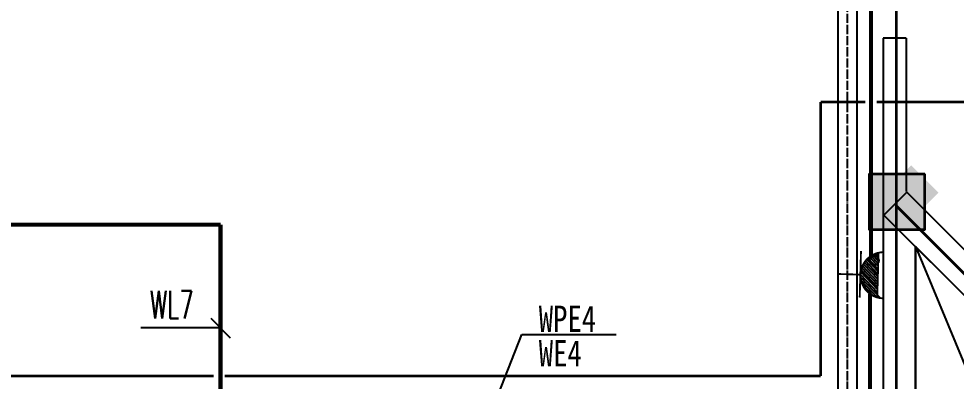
# Model space of a CAD drawing. Extents: x 815029915 to 815825525, y 579155098 to 579748855.
# Drawn here: x 815194584 to 815204740, y 579568592 to 579572519 of the extents above; entities that cross this region are included whole.
import ezdxf

# ---------------------------------------------------------------- set-up
doc = ezdxf.new("R2010")
doc.units = 0
doc.header["$LTSCALE"] = 100
doc.header["$MEASUREMENT"] = 0
doc.linetypes.add('DOTE', pattern=[2.42, 2, -0.2, 0.02, -0.2])
doc.linetypes.add('HIDDEN', pattern=[0.375, 0.25, -0.125])
for name, color, linetype in [('COLUMN', 9, 'Continuous'), ('GROUND', 2, 'Continuous'), ('PUB_HATCH', 8, 'Continuous'), ('WALL', 9, 'Continuous'), ('zm', 1, 'Continuous'), ('电-强电平面-标注', 3, 'Continuous'), ('电-强电平面-线缆', 3, 'Continuous'), ('电-接地防雷-接地线', 132, 'Continuous'), ('电-桥架', 4, 'Continuous'), ('设备-插座', 3, 'Continuous')]:
    doc.layers.add(name, color=color, linetype=linetype)
doc.layers.add('柱填充', color=9, linetype='Continuous', lineweight=18)
doc.layers.add('砼柱', color=2, linetype='Continuous', lineweight=35)
doc.styles.add('-黑体', font='', dxfattribs={"width": 0.8})
doc.styles.add('ELEC-DIM', font='simplex.shx', dxfattribs={"width": 0.6, "bigfont": 'HZTXT.shx'})
doc.styles.add('IDQSTYLE', font='txt.shx', dxfattribs={"width": 0.7, "bigfont": 'hztxt.shx'})
doc.styles.get("Standard").update_dxf_attribs({"font": 'gbenor.shx', "bigfont": 'gbcbig.shx'})
doc.styles.get('-黑体').set_extended_font_data('SimHei')
doc.linetypes.add('GDLine', pattern='A,1,-3,5.8,["|",Standard,S=4,R=-45,X=-1.407,Y=-0.7],-0.1,["|",Standard,S=4,R=-45,X=-1.407,Y=-0.7],-0.1,["|",Standard,S=4,R=-45,X=-1.407,Y=-0.7],-0.1,["|",Standard,S=4,R=-45,X=-1.407,Y=-0.7],-0.1,5.8,-3,1', length=20)

# ---------------------------------------------------------------- blocks, each defined once
blk = doc.blocks.new('*X51')
at = {"color": 0, "linetype": 'Continuous'}
for p, q in [((159.6, 156.77), (159.62, 156.79)), ((159.66, 156.55), (159.91, 156.79)), ((159.75, 156.35), (160.19, 156.79)), ((159.84, 156.17), (160.47, 156.79)), ((159.95, 155.99), (160.75, 156.79)), ((160.08, 155.83), (161.04, 156.79)), ((160.21, 155.68), (161.32, 156.79)), ((160.35, 155.55), (161.6, 156.79)), ((160.51, 155.42), (161.89, 156.79)), ((160.68, 155.3), (162.17, 156.79)), ((160.86, 155.2), (162.45, 156.79)), ((161.05, 155.11), (162.73, 156.79)), ((161.26, 155.03), (163.02, 156.79)), ((161.48, 154.98), (163.3, 156.79)), ((161.72, 154.93), (163.58, 156.79)), ((161.99, 154.92), (163.87, 156.79)), ((162.29, 154.93), (164.49, 157.14)), ((162.63, 155), (164.43, 156.79)), ((163.08, 155.16), (164.27, 156.35))]:
    blk.add_line(p, q, dxfattribs=at)
blk = doc.blocks.new('HC000134')
at = {"color": 0, "linetype": 'Continuous', "const_width": 0.2}
blk.add_lwpolyline([(-2.5, 5, 0.198912), (-1.77, 3.23, 0.198912), (0, 2.5, 0.198912), (1.77, 3.23, 0.198912), (2.5, 5)], format="xyb", dxfattribs=at)
for points in [[(-2.42, 4.38), (2.42, 4.38)], [(-2.55, 2.48), (2.48, 2.48)], [(0, 2.5), (0, 0)]]:
    blk.add_lwpolyline(points, dxfattribs=at)
at = {"color": 0, "linetype": 'Continuous'}
blk.add_blockref('*X51', (-162.01, -152.42), dxfattribs=at)
at = {"color": 0, "style": 'IDQSTYLE', "width": 0.7}
blk.add_attdef('PSFHATT', (4.5, 0), '', height=2.5, dxfattribs=at)

msp = doc.modelspace()

# ---------------------------------------------------------------- hatches: boundary and pattern name
at = {"layer": 'PUB_HATCH'}
msp.add_hatch(color=256, dxfattribs=at).paths.add_polyline_path([(815203954.7, 579570634.4), (815204251.6, 579570337.4), (815204548.6, 579570634.4), (815204251.6, 579570931.4)], flags=17)
at = {"layer": '柱填充', "lineweight": 18}
msp.add_hatch(color=250, dxfattribs=at).paths.add_polyline_path([(815204398.1, 579570835.3), (815203798.1, 579570835.3), (815203798.1, 579570235.3), (815204398.1, 579570235.3)])

# ---------------------------------------------------------------- linework, layer by layer
for p, q in [((815204298.1, 579560110.1), (815204298.1, 579570051.5)), ((815204298.1, 579570051.5), (815225886.9, 579548462.7))]:
    msp.add_line(p, q)
msp.add_circle((815203851.9, 579569898.2), 50)
at = {"layer": 'COLUMN'}
msp.add_lwpolyline([(815203798.1, 579570235.3), (815204398.1, 579570235.3), (815204398.1, 579570835.3), (815203798.1, 579570835.3)], close=True, dxfattribs=at)
at = {"layer": 'GROUND'}
msp.add_line((815204298.1, 579570051.5), (815205298.1, 579567637.3), dxfattribs=at)
msp.add_lwpolyline([(815204298.1, 579563610.1), (815204298.1, 579570051.5), (815225886.9, 579548462.7), (815223553.4, 579546129.3), (815232321.6, 579537361.2), (815241089.7, 579546129.3), (815237059.2, 579550159.8), (815243211, 579556311.6), (815218108.7, 579581413.9), (815214502.5, 579577807.7), (815206100, 579586210.1), (815204298.1, 579586210.1), (815204298.1, 579587710.1), (815188998.1, 579587710.1), (815188998.1, 579588610.1), (815182598.1, 579588610.1), (815182598.1, 579581710.1), (815176998.1, 579581710.1)], dxfattribs=at)
at = {"layer": 'WALL'}
for p, q in [((815203948.1, 579572310.1), (815203948.1, 579570534.4)), ((815204198.1, 579572310.1), (815204198.1, 579570646.5)), ((815203948.1, 579570896.5), (815203948.1, 579567110.1)), ((815203956.7, 579570392.9), (815204204.2, 579570640.4)), ((815218851.6, 579555993), (815204204.2, 579570640.4)), ((815218604.1, 579555745.5), (815203956.7, 579570392.9)), ((815204298.1, 579570051.5), (815204298.1, 579567110.1))]:
    msp.add_line(p, q, dxfattribs=at)
msp.add_lwpolyline([(815204198.1, 579572310.1), (815203948.1, 579572310.1)], dxfattribs=at)
at = {"layer": '电-强电平面-标注', "color": 1}
for p, q in [((815196663.9, 579569276.2), (815196876.1, 579569064)), ((815196579.4, 579569170.1), (815195908, 579569170.1)), ((815196770, 579569170.1), (815196579.4, 579569170.1)), ((815198752, 579565810.3), (815200033.4, 579569099.2)), ((815200033.4, 579569099.2), (815201054.8, 579569099.2))]:
    msp.add_line(p, q, dxfattribs=at)
at = {"layer": '电-强电平面-线缆', "color": 1, "linetype": 'Continuous', "const_width": 45}
for points in [[(815203816.4, 579569949.4), (815203816.4, 579582391.4)], [(815185632, 579570287.4), (815196770, 579570287.4)], [(815196770, 579567655.2), (815196770, 579570287.4)], [(815203805.2, 579567736.9), (815203805.2, 579569538.4)]]:
    msp.add_lwpolyline(points, dxfattribs=at)
at = {"layer": '电-强电平面-线缆', "color": 1, "linetype": 'HIDDEN', "const_width": 30}
for points in [[(815203270.6, 579568649.9), (815203270.6, 579571617.3)], [(815203270.6, 579571617.3), (815203756.4, 579571617.3)], [(815203876.4, 579571617.3), (815206607, 579571617.3)], [(815189081.3, 579568649.9), (815196696.8, 579568649.9)], [(815196816.8, 579568649.9), (815203270.6, 579568649.9)]]:
    msp.add_lwpolyline(points, dxfattribs=at)
at = {"layer": '电-接地防雷-接地线', "linetype": 'GDLine', "ltscale": 0.5, "const_width": 30}
for points in [[(815204090.4, 579570493.5), (815204090.4, 579586099.1)], [(815204090.4, 579563800.5), (815204090.4, 579570493.5)], [(815204090.4, 579570493.5), (815226005.4, 579548577.7)]]:
    msp.add_lwpolyline(points, dxfattribs=at)
at = {"layer": '电-桥架', "color": 5, "linetype": 'DOTE', "ltscale": 0.5}
msp.add_line((815203561.5, 579565455.4), (815203561.5, 579576608.5), dxfattribs=at)
at = {"layer": '电-桥架', "ltscale": 0.5}
msp.add_lwpolyline([(815203661.5, 579576608.5), (815203661.5, 579565455.4), (815203461.5, 579565455.4), (815203461.5, 579576608.5)], close=True, dxfattribs=at)
at = {"layer": '砼柱', "color": 3, "lineweight": 35}
msp.add_lwpolyline([(815204398.1, 579570835.3), (815203798.1, 579570835.3), (815203798.1, 579570235.3), (815204398.1, 579570235.3)], close=True, dxfattribs=at)

# ---------------------------------------------------------------- block references
at = {"layer": '设备-插座', "xscale": 99.99999999999999, "yscale": 99.99999999999999, "zscale": 99.99999999999999, "rotation": 268.4166216843586}
msp.add_blockref('HC000134', (815203453.3, 579569753.8), dxfattribs=at)

# ---------------------------------------------------------------- texts
at = {"layer": 'zm', "color": 1, "style": '-黑体', "width": 0.8}
for s, p in [('WPE4', (815200217.7, 579569126.3)), ('WE4', (815200217.7, 579568752.6))]:
    msp.add_text(s, height=285, dxfattribs=at).set_placement(p)
at = {"layer": '电-强电平面-标注', "color": 1, "style": 'ELEC-DIM', "width": 0.6}
msp.add_text('WL7', height=300, dxfattribs=at).set_placement((815196008, 579569270.1))

doc.saveas('drawing.dxf')
